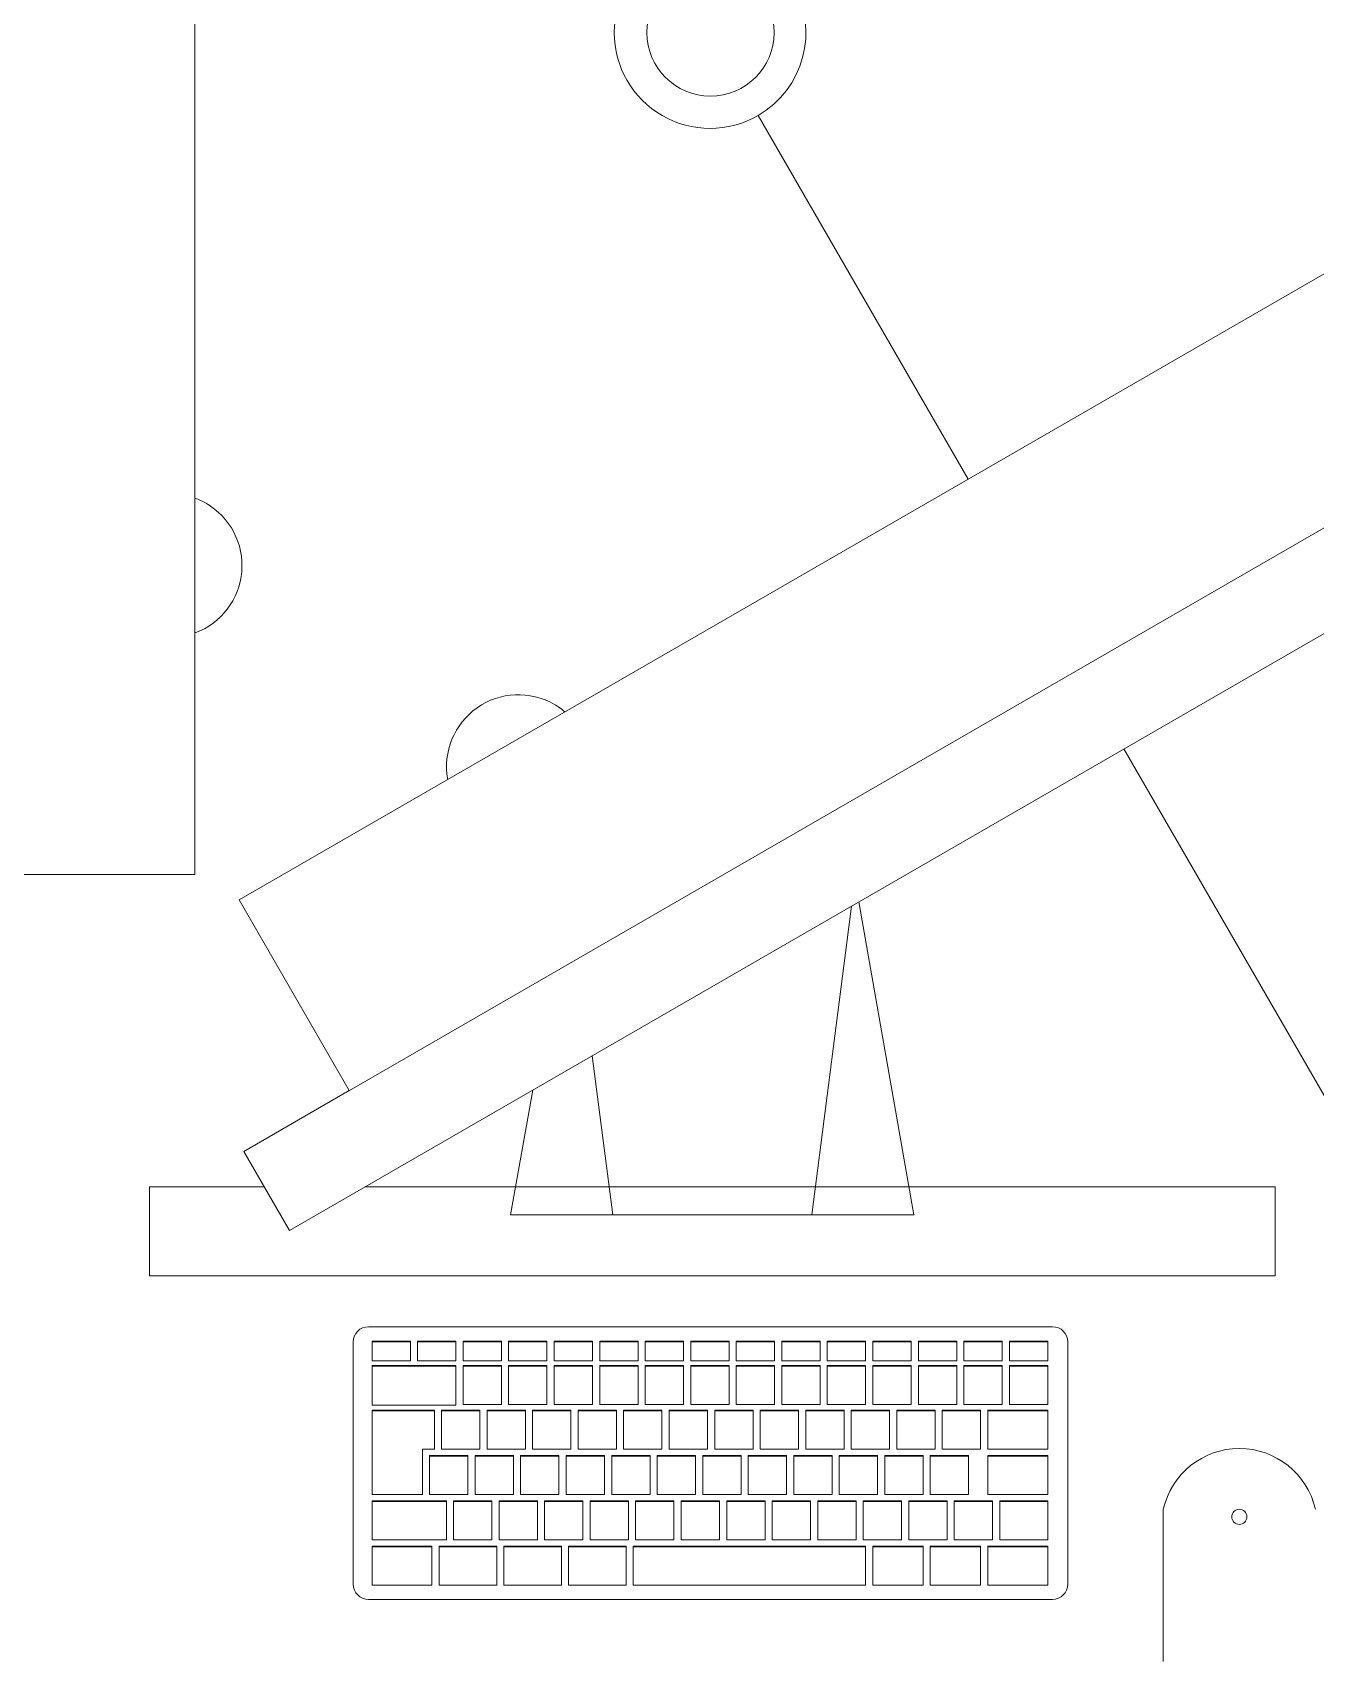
# Model space of a CAD drawing. Header units: millimetres. Extents: x 155927 to 326028, y -36033 to 97293.
# Drawn here: x 181858 to 182393, y 17322 to 18002 of the extents above; entities that cross this region are included whole.
import ezdxf

# ---------------------------------------------------------------- set-up
doc = ezdxf.new("R2010")
doc.units = ezdxf.units.MM
doc.header["$MEASUREMENT"] = 0
for name, color, linetype, lineweight in [('A-GENM', 8, 'CONTINUOUS', 9), ('E-ELEC-EQPM', 8, 'CONTINUOUS', 9), ('I-FURN', 8, 'CONTINUOUS', 9)]:
    doc.layers.add(name, color=color, linetype=linetype, lineweight=lineweight)

msp = doc.modelspace()

# ---------------------------------------------------------------- linework, layer by layer
at = {"layer": 'A-GENM'}
for p, q in [((181997.74, 17461.74), (182283.27, 17461.74)), ((181991.39, 17354.23), (181991.39, 17455.39)), ((181999.27, 17455.76), (182015.27, 17455.76)), ((181999.27, 17455.48), (181999.27, 17455.76)), ((182015.27, 17455.48), (181999.27, 17455.48)), ((181999.27, 17455.48), (181999.27, 17447.5)), ((182015.27, 17455.48), (182015.27, 17455.76)), ((182015.27, 17447.5), (182015.27, 17455.48)), ((182018.27, 17455.76), (182034.27, 17455.76)), ((182018.27, 17455.48), (182018.27, 17455.76)), ((182034.27, 17455.48), (182018.27, 17455.48)), ((182018.27, 17455.48), (182018.27, 17447.5)), ((182034.27, 17455.48), (182034.27, 17455.76)), ((182034.27, 17447.5), (182034.27, 17455.48)), ((182037.27, 17455.76), (182053.27, 17455.76)), ((182037.27, 17455.48), (182037.27, 17455.76)), ((182053.27, 17455.48), (182037.27, 17455.48)), ((182037.27, 17455.48), (182037.27, 17447.5)), ((182053.27, 17455.48), (182053.27, 17455.76)), ((182053.27, 17447.5), (182053.27, 17455.48)), ((182056.27, 17455.76), (182072.27, 17455.76)), ((182056.27, 17455.48), (182056.27, 17455.76)), ((182072.27, 17455.48), (182056.27, 17455.48)), ((182056.27, 17455.48), (182056.27, 17447.5)), ((182072.27, 17455.48), (182072.27, 17455.76)), ((182072.27, 17447.5), (182072.27, 17455.48)), ((182075.27, 17455.76), (182091.27, 17455.76)), ((182075.27, 17455.48), (182075.27, 17455.76)), ((182091.27, 17455.48), (182075.27, 17455.48)), ((182075.27, 17455.48), (182075.27, 17447.5)), ((182091.27, 17455.48), (182091.27, 17455.76)), ((182091.27, 17447.5), (182091.27, 17455.48)), ((182094.27, 17455.76), (182110.27, 17455.76)), ((182094.27, 17455.48), (182094.27, 17455.76)), ((182110.27, 17455.48), (182094.27, 17455.48)), ((182094.27, 17455.48), (182094.27, 17447.5)), ((182110.27, 17455.48), (182110.27, 17455.76)), ((182110.27, 17447.5), (182110.27, 17455.48)), ((182113.27, 17455.76), (182129.27, 17455.76)), ((182113.27, 17455.48), (182113.27, 17455.76)), ((182129.27, 17455.48), (182113.27, 17455.48)), ((182113.27, 17455.48), (182113.27, 17447.5)), ((182129.27, 17455.48), (182129.27, 17455.76)), ((182129.27, 17447.5), (182129.27, 17455.48)), ((182132.27, 17455.76), (182148.27, 17455.76)), ((182132.27, 17455.48), (182132.27, 17455.76)), ((182148.27, 17455.48), (182132.27, 17455.48)), ((182132.27, 17455.48), (182132.27, 17447.5)), ((182148.27, 17455.48), (182148.27, 17455.76)), ((182148.27, 17447.5), (182148.27, 17455.48)), ((182151.27, 17455.76), (182167.27, 17455.76)), ((182151.27, 17455.48), (182151.27, 17455.76)), ((182167.27, 17455.48), (182151.27, 17455.48)), ((182151.27, 17455.48), (182151.27, 17447.5)), ((182167.27, 17455.48), (182167.27, 17455.76)), ((182167.27, 17447.5), (182167.27, 17455.48)), ((182170.27, 17455.76), (182186.27, 17455.76)), ((182170.27, 17455.48), (182170.27, 17455.76)), ((182186.27, 17455.48), (182170.27, 17455.48)), ((182170.27, 17455.48), (182170.27, 17447.5)), ((182186.27, 17455.48), (182186.27, 17455.76)), ((182186.27, 17447.5), (182186.27, 17455.48)), ((182189.27, 17455.76), (182205.27, 17455.76)), ((182189.27, 17455.48), (182189.27, 17455.76)), ((182205.27, 17455.48), (182189.27, 17455.48)), ((182189.27, 17455.48), (182189.27, 17447.5)), ((182205.27, 17455.48), (182205.27, 17455.76)), ((182205.27, 17447.5), (182205.27, 17455.48)), ((182208.27, 17455.76), (182224.27, 17455.76)), ((182208.27, 17455.48), (182208.27, 17455.76)), ((182224.27, 17455.48), (182208.27, 17455.48)), ((182208.27, 17455.48), (182208.27, 17447.5)), ((182224.27, 17455.48), (182224.27, 17455.76)), ((182224.27, 17447.5), (182224.27, 17455.48)), ((182227.27, 17455.76), (182243.27, 17455.76)), ((182227.27, 17455.48), (182227.27, 17455.76)), ((182243.27, 17455.48), (182227.27, 17455.48)), ((182227.27, 17455.48), (182227.27, 17447.5)), ((182243.27, 17455.48), (182243.27, 17455.76)), ((182243.27, 17447.5), (182243.27, 17455.48)), ((182246.27, 17455.76), (182262.27, 17455.76)), ((182246.27, 17455.48), (182246.27, 17455.76)), ((182262.27, 17455.48), (182246.27, 17455.48)), ((182246.27, 17455.48), (182246.27, 17447.5)), ((182262.27, 17455.48), (182262.27, 17455.76)), ((182262.27, 17447.5), (182262.27, 17455.48)), ((182265.27, 17455.76), (182281.27, 17455.76)), ((182265.27, 17455.48), (182265.27, 17455.76)), ((182281.27, 17455.48), (182265.27, 17455.48)), ((182265.27, 17455.48), (182265.27, 17447.5)), ((182281.27, 17455.48), (182281.27, 17455.76)), ((182281.27, 17447.5), (182281.27, 17455.48)), ((182289.62, 17455.39), (182289.62, 17354.23)), ((181999.27, 17447.5), (182015.27, 17447.5)), ((181999.27, 17445.52), (182034.27, 17445.52)), ((181999.27, 17445.24), (181999.27, 17445.52)), ((182034.27, 17445.24), (181999.27, 17445.24)), ((181999.27, 17445.24), (181999.27, 17429)), ((182018.27, 17447.5), (182034.27, 17447.5)), ((182034.27, 17445.24), (182034.27, 17445.52)), ((182034.27, 17429), (182034.27, 17445.24)), ((182037.27, 17447.5), (182053.27, 17447.5)), ((182037.27, 17445.52), (182053.27, 17445.52)), ((182037.27, 17445.24), (182037.27, 17445.52)), ((182053.27, 17445.24), (182037.27, 17445.24)), ((182037.27, 17445.24), (182037.27, 17429.28)), ((182053.27, 17445.24), (182053.27, 17445.52)), ((182053.27, 17429.28), (182053.27, 17445.24)), ((182056.27, 17447.5), (182072.27, 17447.5)), ((182056.27, 17445.52), (182072.27, 17445.52)), ((182056.27, 17445.24), (182056.27, 17445.52)), ((182072.27, 17445.24), (182056.27, 17445.24)), ((182056.27, 17445.24), (182056.27, 17429.28)), ((182072.27, 17445.24), (182072.27, 17445.52)), ((182072.27, 17429.28), (182072.27, 17445.24)), ((182075.27, 17447.5), (182091.27, 17447.5)), ((182075.27, 17445.52), (182091.27, 17445.52)), ((182075.27, 17445.24), (182075.27, 17445.52)), ((182091.27, 17445.24), (182075.27, 17445.24)), ((182075.27, 17445.24), (182075.27, 17429.28)), ((182091.27, 17445.24), (182091.27, 17445.52)), ((182091.27, 17429.28), (182091.27, 17445.24)), ((182094.27, 17447.5), (182110.27, 17447.5)), ((182094.27, 17445.52), (182110.27, 17445.52)), ((182094.27, 17445.24), (182094.27, 17445.52)), ((182110.27, 17445.24), (182094.27, 17445.24)), ((182094.27, 17445.24), (182094.27, 17429.28)), ((182110.27, 17445.24), (182110.27, 17445.52)), ((182110.27, 17429.28), (182110.27, 17445.24)), ((182113.27, 17447.5), (182129.27, 17447.5)), ((182113.27, 17445.52), (182129.27, 17445.52)), ((182113.27, 17445.24), (182113.27, 17445.52)), ((182129.27, 17445.24), (182113.27, 17445.24)), ((182113.27, 17445.24), (182113.27, 17429.28)), ((182129.27, 17445.24), (182129.27, 17445.52)), ((182129.27, 17429.28), (182129.27, 17445.24)), ((182132.27, 17447.5), (182148.27, 17447.5)), ((182132.27, 17445.52), (182148.27, 17445.52)), ((182132.27, 17445.24), (182132.27, 17445.52)), ((182148.27, 17445.24), (182132.27, 17445.24)), ((182132.27, 17445.24), (182132.27, 17429.28)), ((182148.27, 17445.24), (182148.27, 17445.52)), ((182148.27, 17429.28), (182148.27, 17445.24)), ((182151.27, 17447.5), (182167.27, 17447.5)), ((182151.27, 17445.52), (182167.27, 17445.52)), ((182151.27, 17445.24), (182151.27, 17445.52)), ((182167.27, 17445.24), (182151.27, 17445.24)), ((182151.27, 17445.24), (182151.27, 17429.28)), ((182167.27, 17445.24), (182167.27, 17445.52)), ((182167.27, 17429.28), (182167.27, 17445.24)), ((182170.27, 17447.5), (182186.27, 17447.5)), ((182170.27, 17445.52), (182186.27, 17445.52)), ((182170.27, 17445.24), (182170.27, 17445.52)), ((182186.27, 17445.24), (182170.27, 17445.24)), ((182170.27, 17445.24), (182170.27, 17429.28)), ((182186.27, 17445.24), (182186.27, 17445.52)), ((182186.27, 17429.28), (182186.27, 17445.24)), ((182189.27, 17447.5), (182205.27, 17447.5)), ((182189.27, 17445.52), (182205.27, 17445.52)), ((182189.27, 17445.24), (182189.27, 17445.52)), ((182205.27, 17445.24), (182189.27, 17445.24)), ((182189.27, 17445.24), (182189.27, 17429.28)), ((182205.27, 17445.24), (182205.27, 17445.52)), ((182205.27, 17429.28), (182205.27, 17445.24)), ((182208.27, 17447.5), (182224.27, 17447.5)), ((182208.27, 17445.52), (182224.27, 17445.52)), ((182208.27, 17445.24), (182208.27, 17445.52)), ((182224.27, 17445.24), (182208.27, 17445.24)), ((182208.27, 17445.24), (182208.27, 17429.28)), ((182224.27, 17445.24), (182224.27, 17445.52)), ((182224.27, 17429.28), (182224.27, 17445.24)), ((182227.27, 17447.5), (182243.27, 17447.5)), ((182227.27, 17445.52), (182243.27, 17445.52)), ((182227.27, 17445.24), (182227.27, 17445.52)), ((182243.27, 17445.24), (182227.27, 17445.24)), ((182227.27, 17445.24), (182227.27, 17429.28)), ((182243.27, 17445.24), (182243.27, 17445.52)), ((182243.27, 17429.28), (182243.27, 17445.24)), ((182246.27, 17447.5), (182262.27, 17447.5)), ((182246.27, 17445.52), (182262.27, 17445.52)), ((182246.27, 17445.24), (182246.27, 17445.52)), ((182262.27, 17445.24), (182246.27, 17445.24)), ((182246.27, 17445.24), (182246.27, 17429.28)), ((182262.27, 17445.24), (182262.27, 17445.52)), ((182262.27, 17429.28), (182262.27, 17445.24)), ((182265.27, 17447.5), (182281.27, 17447.5)), ((182265.27, 17445.52), (182281.27, 17445.52)), ((182265.27, 17445.24), (182265.27, 17445.52)), ((182281.27, 17445.24), (182265.27, 17445.24)), ((182265.27, 17445.24), (182265.27, 17429.28)), ((182281.27, 17445.24), (182281.27, 17445.52)), ((182281.27, 17429.28), (182281.27, 17445.24)), ((181999.27, 17429), (182034.27, 17429)), ((182037.27, 17429.28), (182053.27, 17429.28)), ((182056.27, 17429.28), (182072.27, 17429.28)), ((182075.27, 17429.28), (182091.27, 17429.28)), ((182094.27, 17429.28), (182110.27, 17429.28)), ((182113.27, 17429.28), (182129.27, 17429.28)), ((182132.27, 17429.28), (182148.27, 17429.28)), ((182151.27, 17429.28), (182167.27, 17429.28)), ((182170.27, 17429.28), (182186.27, 17429.28)), ((182189.27, 17429.28), (182205.27, 17429.28)), ((182208.27, 17429.28), (182224.27, 17429.28)), ((182227.27, 17429.28), (182243.27, 17429.28)), ((182246.27, 17429.28), (182262.27, 17429.28)), ((182265.27, 17429.28), (182281.27, 17429.28)), ((181999.27, 17426.87), (182025.27, 17426.87)), ((181999.27, 17426.59), (181999.27, 17426.87)), ((182025.27, 17426.59), (181999.27, 17426.59)), ((181999.27, 17426.59), (181999.27, 17391.7)), ((182025.27, 17426.59), (182025.27, 17426.87)), ((182025.27, 17410.63), (182025.27, 17426.59)), ((182028.27, 17426.87), (182044.27, 17426.87)), ((182028.27, 17426.59), (182028.27, 17426.87)), ((182044.27, 17426.59), (182028.27, 17426.59)), ((182028.27, 17426.59), (182028.27, 17410.63)), ((182044.27, 17426.59), (182044.27, 17426.87)), ((182044.27, 17410.63), (182044.27, 17426.59)), ((182047.27, 17426.87), (182063.27, 17426.87)), ((182047.27, 17426.59), (182047.27, 17426.87)), ((182063.27, 17426.59), (182047.27, 17426.59)), ((182047.27, 17426.59), (182047.27, 17410.63)), ((182063.27, 17426.59), (182063.27, 17426.87)), ((182063.27, 17410.63), (182063.27, 17426.59)), ((182066.27, 17426.87), (182082.27, 17426.87)), ((182066.27, 17426.59), (182066.27, 17426.87)), ((182082.27, 17426.59), (182066.27, 17426.59)), ((182066.27, 17426.59), (182066.27, 17410.63)), ((182082.27, 17426.59), (182082.27, 17426.87)), ((182082.27, 17410.63), (182082.27, 17426.59)), ((182085.27, 17426.87), (182101.27, 17426.87)), ((182085.27, 17426.59), (182085.27, 17426.87)), ((182101.27, 17426.59), (182085.27, 17426.59)), ((182085.27, 17426.59), (182085.27, 17410.63)), ((182101.27, 17426.59), (182101.27, 17426.87)), ((182101.27, 17410.63), (182101.27, 17426.59)), ((182104.27, 17426.87), (182120.27, 17426.87)), ((182104.27, 17426.59), (182104.27, 17426.87)), ((182120.27, 17426.59), (182104.27, 17426.59)), ((182104.27, 17426.59), (182104.27, 17410.63)), ((182120.27, 17426.59), (182120.27, 17426.87)), ((182120.27, 17410.63), (182120.27, 17426.59)), ((182123.27, 17426.87), (182139.27, 17426.87)), ((182123.27, 17426.59), (182123.27, 17426.87)), ((182139.27, 17426.59), (182123.27, 17426.59)), ((182123.27, 17426.59), (182123.27, 17410.63)), ((182139.27, 17426.59), (182139.27, 17426.87)), ((182139.27, 17410.63), (182139.27, 17426.59)), ((182142.27, 17426.87), (182158.27, 17426.87)), ((182142.27, 17426.59), (182142.27, 17426.87)), ((182158.27, 17426.59), (182142.27, 17426.59)), ((182142.27, 17426.59), (182142.27, 17410.63)), ((182158.27, 17426.59), (182158.27, 17426.87)), ((182158.27, 17410.63), (182158.27, 17426.59)), ((182161.27, 17426.87), (182177.27, 17426.87)), ((182161.27, 17426.59), (182161.27, 17426.87)), ((182177.27, 17426.59), (182161.27, 17426.59)), ((182161.27, 17426.59), (182161.27, 17410.63)), ((182177.27, 17426.59), (182177.27, 17426.87)), ((182177.27, 17410.63), (182177.27, 17426.59)), ((182180.27, 17426.87), (182196.27, 17426.87)), ((182180.27, 17426.59), (182180.27, 17426.87)), ((182196.27, 17426.59), (182180.27, 17426.59)), ((182180.27, 17426.59), (182180.27, 17410.63)), ((182196.27, 17426.59), (182196.27, 17426.87)), ((182196.27, 17410.63), (182196.27, 17426.59)), ((182199.27, 17426.87), (182215.27, 17426.87)), ((182199.27, 17426.59), (182199.27, 17426.87)), ((182215.27, 17426.59), (182199.27, 17426.59)), ((182199.27, 17426.59), (182199.27, 17410.63)), ((182215.27, 17426.59), (182215.27, 17426.87)), ((182215.27, 17410.63), (182215.27, 17426.59)), ((182218.27, 17426.87), (182234.27, 17426.87)), ((182218.27, 17426.59), (182218.27, 17426.87)), ((182234.27, 17426.59), (182218.27, 17426.59)), ((182218.27, 17426.59), (182218.27, 17410.63)), ((182234.27, 17426.59), (182234.27, 17426.87)), ((182234.27, 17410.63), (182234.27, 17426.59)), ((182237.27, 17426.87), (182253.27, 17426.87)), ((182237.27, 17426.59), (182237.27, 17426.87)), ((182253.27, 17426.59), (182237.27, 17426.59)), ((182237.27, 17426.59), (182237.27, 17410.63)), ((182253.27, 17426.59), (182253.27, 17426.87)), ((182253.27, 17410.63), (182253.27, 17426.59)), ((182256.27, 17426.87), (182281.27, 17426.87)), ((182256.27, 17426.59), (182256.27, 17426.87)), ((182281.27, 17426.59), (182256.27, 17426.59)), ((182256.27, 17426.59), (182256.27, 17410.65)), ((182281.27, 17426.59), (182281.27, 17426.87)), ((182281.27, 17410.65), (182281.27, 17426.59)), ((182020.27, 17391.7), (182020.27, 17410.63)), ((182020.27, 17410.63), (182025.27, 17410.63)), ((182028.27, 17410.63), (182044.27, 17410.63)), ((182047.27, 17410.63), (182063.27, 17410.63)), ((182066.27, 17410.63), (182082.27, 17410.63)), ((182085.27, 17410.63), (182101.27, 17410.63)), ((182104.27, 17410.63), (182120.27, 17410.63)), ((182123.27, 17410.63), (182139.27, 17410.63)), ((182142.27, 17410.63), (182158.27, 17410.63)), ((182161.27, 17410.63), (182177.27, 17410.63)), ((182180.27, 17410.63), (182196.27, 17410.63)), ((182199.27, 17410.63), (182215.27, 17410.63)), ((182218.27, 17410.63), (182234.27, 17410.63)), ((182237.27, 17410.63), (182253.27, 17410.63)), ((182256.27, 17410.65), (182281.27, 17410.65)), ((182023.27, 17407.94), (182039.27, 17407.94)), ((182023.27, 17407.66), (182023.27, 17407.94)), ((182039.27, 17407.66), (182023.27, 17407.66)), ((182023.27, 17407.66), (182023.27, 17391.7)), ((182039.27, 17407.66), (182039.27, 17407.94)), ((182039.27, 17391.7), (182039.27, 17407.66)), ((182042.27, 17407.94), (182058.27, 17407.94)), ((182042.27, 17407.66), (182042.27, 17407.94)), ((182058.27, 17407.66), (182042.27, 17407.66)), ((182042.27, 17407.66), (182042.27, 17391.7)), ((182058.27, 17407.66), (182058.27, 17407.94)), ((182058.27, 17391.7), (182058.27, 17407.66)), ((182061.27, 17407.94), (182077.27, 17407.94)), ((182061.27, 17407.66), (182061.27, 17407.94)), ((182077.27, 17407.66), (182061.27, 17407.66)), ((182061.27, 17407.66), (182061.27, 17391.7)), ((182077.27, 17407.66), (182077.27, 17407.94)), ((182077.27, 17391.7), (182077.27, 17407.66)), ((182080.27, 17407.94), (182096.27, 17407.94)), ((182080.27, 17407.66), (182080.27, 17407.94)), ((182096.27, 17407.66), (182080.27, 17407.66)), ((182080.27, 17407.66), (182080.27, 17391.7)), ((182096.27, 17407.66), (182096.27, 17407.94)), ((182096.27, 17391.7), (182096.27, 17407.66)), ((182099.27, 17407.94), (182115.27, 17407.94)), ((182099.27, 17407.66), (182099.27, 17407.94)), ((182115.27, 17407.66), (182099.27, 17407.66)), ((182099.27, 17407.66), (182099.27, 17391.7)), ((182115.27, 17407.66), (182115.27, 17407.94)), ((182115.27, 17391.7), (182115.27, 17407.66)), ((182118.27, 17407.94), (182134.27, 17407.94)), ((182118.27, 17407.66), (182118.27, 17407.94)), ((182134.27, 17407.66), (182118.27, 17407.66)), ((182118.27, 17407.66), (182118.27, 17391.7)), ((182134.27, 17407.66), (182134.27, 17407.94)), ((182134.27, 17391.7), (182134.27, 17407.66)), ((182137.27, 17407.94), (182153.27, 17407.94)), ((182137.27, 17407.66), (182137.27, 17407.94)), ((182153.27, 17407.66), (182137.27, 17407.66)), ((182137.27, 17407.66), (182137.27, 17391.7)), ((182153.27, 17407.66), (182153.27, 17407.94)), ((182153.27, 17391.7), (182153.27, 17407.66)), ((182156.27, 17407.94), (182172.27, 17407.94)), ((182156.27, 17407.66), (182156.27, 17407.94)), ((182172.27, 17407.66), (182156.27, 17407.66)), ((182156.27, 17407.66), (182156.27, 17391.7)), ((182172.27, 17407.66), (182172.27, 17407.94)), ((182172.27, 17391.7), (182172.27, 17407.66)), ((182175.27, 17407.94), (182191.27, 17407.94)), ((182175.27, 17407.66), (182175.27, 17407.94)), ((182191.27, 17407.66), (182175.27, 17407.66)), ((182175.27, 17407.66), (182175.27, 17391.7)), ((182191.27, 17407.66), (182191.27, 17407.94)), ((182191.27, 17391.7), (182191.27, 17407.66)), ((182194.27, 17407.94), (182210.27, 17407.94)), ((182194.27, 17407.66), (182194.27, 17407.94)), ((182210.27, 17407.66), (182194.27, 17407.66)), ((182194.27, 17407.66), (182194.27, 17391.7)), ((182210.27, 17407.66), (182210.27, 17407.94)), ((182210.27, 17391.7), (182210.27, 17407.66)), ((182213.27, 17407.94), (182229.27, 17407.94)), ((182213.27, 17407.66), (182213.27, 17407.94)), ((182229.27, 17407.66), (182213.27, 17407.66)), ((182213.27, 17407.66), (182213.27, 17391.7)), ((182229.27, 17407.66), (182229.27, 17407.94)), ((182229.27, 17391.7), (182229.27, 17407.66)), ((182232.27, 17407.94), (182248.27, 17407.94)), ((182232.27, 17407.66), (182232.27, 17407.94)), ((182248.27, 17407.66), (182232.27, 17407.66)), ((182232.27, 17407.66), (182232.27, 17391.7)), ((182248.27, 17407.66), (182248.27, 17407.94)), ((182248.27, 17391.7), (182248.27, 17407.66)), ((182256.27, 17407.94), (182281.27, 17407.94)), ((182256.27, 17407.66), (182256.27, 17407.94)), ((182281.27, 17407.66), (182256.27, 17407.66)), ((182256.27, 17407.66), (182256.27, 17391.72)), ((182281.27, 17407.66), (182281.27, 17407.94)), ((182281.27, 17391.72), (182281.27, 17407.66)), ((181999.27, 17391.7), (182020.27, 17391.7)), ((181999.27, 17389.01), (182030.27, 17389.01)), ((181999.27, 17388.74), (181999.27, 17389.01)), ((182030.27, 17388.74), (181999.27, 17388.74)), ((181999.27, 17388.74), (181999.27, 17372.78)), ((182023.27, 17391.7), (182039.27, 17391.7)), ((182030.27, 17388.74), (182030.27, 17389.01)), ((182030.27, 17372.78), (182030.27, 17388.74)), ((182033.27, 17389.01), (182049.27, 17389.01)), ((182033.27, 17388.74), (182033.27, 17389.01)), ((182049.27, 17388.74), (182033.27, 17388.74)), ((182033.27, 17388.74), (182033.27, 17372.78)), ((182042.27, 17391.7), (182058.27, 17391.7)), ((182049.27, 17388.74), (182049.27, 17389.01)), ((182049.27, 17372.78), (182049.27, 17388.74)), ((182052.27, 17389.01), (182068.27, 17389.01)), ((182052.27, 17388.74), (182052.27, 17389.01)), ((182068.27, 17388.74), (182052.27, 17388.74)), ((182052.27, 17388.74), (182052.27, 17372.78)), ((182061.27, 17391.7), (182077.27, 17391.7)), ((182068.27, 17388.74), (182068.27, 17389.01)), ((182068.27, 17372.78), (182068.27, 17388.74)), ((182071.27, 17389.01), (182087.27, 17389.01)), ((182071.27, 17388.74), (182071.27, 17389.01)), ((182087.27, 17388.74), (182071.27, 17388.74)), ((182071.27, 17388.74), (182071.27, 17372.78)), ((182080.27, 17391.7), (182096.27, 17391.7)), ((182087.27, 17388.74), (182087.27, 17389.01)), ((182087.27, 17372.78), (182087.27, 17388.74)), ((182090.27, 17389.01), (182106.27, 17389.01)), ((182090.27, 17388.74), (182090.27, 17389.01)), ((182106.27, 17388.74), (182090.27, 17388.74)), ((182090.27, 17388.74), (182090.27, 17372.78)), ((182099.27, 17391.7), (182115.27, 17391.7)), ((182106.27, 17388.74), (182106.27, 17389.01)), ((182106.27, 17372.78), (182106.27, 17388.74)), ((182109.27, 17389.01), (182125.27, 17389.01)), ((182109.27, 17388.74), (182109.27, 17389.01)), ((182125.27, 17388.74), (182109.27, 17388.74)), ((182109.27, 17388.74), (182109.27, 17372.78)), ((182118.27, 17391.7), (182134.27, 17391.7)), ((182125.27, 17388.74), (182125.27, 17389.01)), ((182125.27, 17372.78), (182125.27, 17388.74)), ((182128.27, 17389.01), (182144.27, 17389.01)), ((182128.27, 17388.74), (182128.27, 17389.01)), ((182144.27, 17388.74), (182128.27, 17388.74)), ((182128.27, 17388.74), (182128.27, 17372.78)), ((182137.27, 17391.7), (182153.27, 17391.7)), ((182144.27, 17388.74), (182144.27, 17389.01)), ((182144.27, 17372.78), (182144.27, 17388.74)), ((182147.27, 17389.01), (182163.27, 17389.01)), ((182147.27, 17388.74), (182147.27, 17389.01)), ((182163.27, 17388.74), (182147.27, 17388.74)), ((182147.27, 17388.74), (182147.27, 17372.78)), ((182156.27, 17391.7), (182172.27, 17391.7)), ((182163.27, 17388.74), (182163.27, 17389.01)), ((182163.27, 17372.78), (182163.27, 17388.74)), ((182166.27, 17389.01), (182182.27, 17389.01)), ((182166.27, 17388.74), (182166.27, 17389.01)), ((182182.27, 17388.74), (182166.27, 17388.74)), ((182166.27, 17388.74), (182166.27, 17372.78)), ((182175.27, 17391.7), (182191.27, 17391.7)), ((182182.27, 17388.74), (182182.27, 17389.01)), ((182182.27, 17372.78), (182182.27, 17388.74)), ((182185.27, 17389.01), (182201.27, 17389.01)), ((182185.27, 17388.74), (182185.27, 17389.01)), ((182201.27, 17388.74), (182185.27, 17388.74)), ((182185.27, 17388.74), (182185.27, 17372.78)), ((182194.27, 17391.7), (182210.27, 17391.7)), ((182201.27, 17388.74), (182201.27, 17389.01)), ((182201.27, 17372.78), (182201.27, 17388.74)), ((182204.27, 17389.01), (182220.27, 17389.01)), ((182204.27, 17388.74), (182204.27, 17389.01)), ((182220.27, 17388.74), (182204.27, 17388.74)), ((182204.27, 17388.74), (182204.27, 17372.78)), ((182213.27, 17391.7), (182229.27, 17391.7)), ((182220.27, 17388.74), (182220.27, 17389.01)), ((182220.27, 17372.78), (182220.27, 17388.74)), ((182223.27, 17389.01), (182239.27, 17389.01)), ((182223.27, 17388.74), (182223.27, 17389.01)), ((182239.27, 17388.74), (182223.27, 17388.74)), ((182223.27, 17388.74), (182223.27, 17372.78)), ((182232.27, 17391.7), (182248.27, 17391.7)), ((182239.27, 17388.74), (182239.27, 17389.01)), ((182239.27, 17372.78), (182239.27, 17388.74)), ((182242.27, 17389.01), (182258.27, 17389.01)), ((182242.27, 17388.74), (182242.27, 17389.01)), ((182258.27, 17388.74), (182242.27, 17388.74)), ((182242.27, 17388.74), (182242.27, 17372.78)), ((182256.27, 17391.72), (182281.27, 17391.72)), ((182258.27, 17388.74), (182258.27, 17389.01)), ((182258.27, 17372.78), (182258.27, 17388.74)), ((182261.27, 17389.01), (182281.27, 17389.01)), ((182261.27, 17388.74), (182261.27, 17389.01)), ((182281.27, 17388.74), (182261.27, 17388.74)), ((182261.27, 17388.74), (182261.27, 17372.8)), ((182281.27, 17388.74), (182281.27, 17389.01)), ((182281.27, 17372.8), (182281.27, 17388.74)), ((182329.5, 17385.5), (182329.5, 17322)), ((181999.27, 17372.78), (182030.27, 17372.78)), ((181999.27, 17370.09), (182024.27, 17370.09)), ((181999.27, 17369.81), (181999.27, 17370.09)), ((182024.27, 17369.81), (181999.27, 17369.81)), ((181999.27, 17369.81), (181999.27, 17353.87)), ((182024.27, 17369.81), (182024.27, 17370.09)), ((182024.27, 17353.87), (182024.27, 17369.81)), ((182027.27, 17370.09), (182051.27, 17370.09)), ((182027.27, 17369.81), (182027.27, 17370.09)), ((182051.27, 17369.81), (182027.27, 17369.81)), ((182027.27, 17369.81), (182027.27, 17353.87)), ((182033.27, 17372.78), (182049.27, 17372.78)), ((182051.27, 17369.81), (182051.27, 17370.09)), ((182051.27, 17353.87), (182051.27, 17369.81)), ((182052.27, 17372.78), (182068.27, 17372.78)), ((182054.27, 17370.09), (182078.27, 17370.09)), ((182054.27, 17369.81), (182054.27, 17370.09)), ((182078.27, 17369.81), (182054.27, 17369.81)), ((182054.27, 17369.81), (182054.27, 17353.87)), ((182071.27, 17372.78), (182087.27, 17372.78)), ((182078.27, 17369.81), (182078.27, 17370.09)), ((182078.27, 17353.87), (182078.27, 17369.81)), ((182081.27, 17370.09), (182105.27, 17370.09)), ((182081.27, 17369.81), (182081.27, 17370.09)), ((182105.27, 17369.81), (182081.27, 17369.81)), ((182081.27, 17369.81), (182081.27, 17353.87)), ((182090.27, 17372.78), (182106.27, 17372.78)), ((182105.27, 17369.81), (182105.27, 17370.09)), ((182105.27, 17353.87), (182105.27, 17369.81)), ((182108.27, 17370.09), (182205.27, 17370.09)), ((182108.27, 17369.81), (182108.27, 17370.09)), ((182205.27, 17369.81), (182108.27, 17369.81)), ((182108.27, 17369.81), (182108.27, 17353.87)), ((182109.27, 17372.78), (182125.27, 17372.78)), ((182128.27, 17372.78), (182144.27, 17372.78)), ((182147.27, 17372.78), (182163.27, 17372.78)), ((182166.27, 17372.78), (182182.27, 17372.78)), ((182185.27, 17372.78), (182201.27, 17372.78)), ((182204.27, 17372.78), (182220.27, 17372.78)), ((182205.27, 17369.81), (182205.27, 17370.09)), ((182205.27, 17353.87), (182205.27, 17369.81)), ((182208.27, 17370.09), (182229.27, 17370.09)), ((182208.27, 17369.81), (182208.27, 17370.09)), ((182229.27, 17369.81), (182208.27, 17369.81)), ((182208.27, 17369.81), (182208.27, 17353.87)), ((182223.27, 17372.78), (182239.27, 17372.78)), ((182229.27, 17369.81), (182229.27, 17370.09)), ((182229.27, 17353.87), (182229.27, 17369.81)), ((182232.27, 17370.09), (182253.27, 17370.09)), ((182232.27, 17369.81), (182232.27, 17370.09)), ((182253.27, 17369.81), (182232.27, 17369.81)), ((182232.27, 17369.81), (182232.27, 17353.87)), ((182242.27, 17372.78), (182258.27, 17372.78)), ((182253.27, 17369.81), (182253.27, 17370.09)), ((182253.27, 17353.87), (182253.27, 17369.81)), ((182256.27, 17370.09), (182281.27, 17370.09)), ((182256.27, 17369.81), (182256.27, 17370.09)), ((182281.27, 17369.81), (182256.27, 17369.81)), ((182256.27, 17369.81), (182256.27, 17353.87)), ((182261.27, 17372.8), (182281.27, 17372.8)), ((182281.27, 17369.81), (182281.27, 17370.09)), ((182281.27, 17353.87), (182281.27, 17369.81)), ((181999.27, 17353.87), (182024.27, 17353.87)), ((182027.27, 17353.87), (182051.27, 17353.87)), ((182054.27, 17353.87), (182078.27, 17353.87)), ((182081.27, 17353.87), (182105.27, 17353.87)), ((182108.27, 17353.87), (182205.27, 17353.87)), ((182208.27, 17353.87), (182229.27, 17353.87)), ((182232.27, 17353.87), (182253.27, 17353.87)), ((182256.27, 17353.87), (182281.27, 17353.87)), ((182283.27, 17347.88), (181997.74, 17347.88))]:
    msp.add_line(p, q, dxfattribs=at)
for centre, radius, start, end in [((181997.74, 17455.39), 6.35, 90, 180), ((182283.27, 17455.39), 6.35, 0, 90), ((182361.25, 17378.36), 32.54, 12.68038, 167.31962), ((182361.25, 17382.35), 3.16, 0, 180), ((182361.25, 17382.35), 3.16, 180, 0), ((181997.74, 17354.23), 6.35, 180, 270), ((182283.27, 17354.23), 6.35, 270, 0)]:
    msp.add_arc(centre, radius, start, end, dxfattribs=at)
at = {"layer": 'E-ELEC-EQPM'}
for p, q in [((181925.28, 18348.95), (181925.28, 17650.55)), ((181925.28, 18348.95), (181925.28, 17650.55)), ((182548.6, 17989.08), (181943.77, 17639.88)), ((182548.6, 17989.08), (181943.77, 17639.88)), ((182638.55, 17934.89), (181945.73, 17534.89)), ((181964.78, 17501.89), (182657.6, 17901.89)), ((181964.78, 17501.89), (182657.6, 17901.89)), ((181925.28, 17650.55), (181833.38, 17650.55)), ((181925.28, 17650.55), (181833.38, 17650.55)), ((181943.77, 17639.88), (181989.72, 17560.29)), ((181943.77, 17639.88), (181989.72, 17560.29)), ((181989.72, 17560.29), (181945.73, 17534.89)), ((181945.73, 17534.89), (181964.78, 17501.89)), ((181945.73, 17534.89), (181964.78, 17501.89))]:
    msp.add_line(p, q, dxfattribs=at)
at = {"layer": 'I-FURN'}
for p, q in [((182248, 17815.53), (182160.34, 17967.36)), ((182160.34, 17967.36), (182248, 17815.53)), ((182715.36, 17006.09), (182313.01, 17702.95)), ((182313.01, 17702.95), (182715.36, 17006.09)), ((182182.82, 17508.43), (182199.3, 17637.3)), ((182225.41, 17508.43), (182202.37, 17639.07)), ((182099.68, 17508.43), (182091.19, 17574.88)), ((182066.29, 17560.5), (182057.09, 17508.43)), ((181906.3, 17520.12), (181906.3, 17483.03)), ((181906.3, 17520.12), (181954.26, 17520.12)), ((181996.34, 17520.12), (182376.2, 17520.12)), ((182376.2, 17520.12), (182376.2, 17483.03)), ((182057.09, 17508.43), (182225.41, 17508.43)), ((182376.2, 17483.03), (181906.3, 17483.03))]:
    msp.add_line(p, q, dxfattribs=at)
for centre, radius, start, end in [((182140.34, 18002), 40, 300.00141, 120.00141), ((182140.34, 18002), 40, 120.00141, 300.00141), ((182140.51, 18001.99), 26.51, 0, 180), ((182140.51, 18001.99), 26.51, 180, 0), ((181914.96, 17779.5), 30, 60.00282, 69.71478), ((181914.96, 17779.5), 30, 290.28516, 60.00282), ((182060.35, 17695.57), 30, 60.00282, 190.24537), ((182060.35, 17695.57), 30, 49.75455, 60.00282)]:
    msp.add_arc(centre, radius, start, end, dxfattribs=at)

doc.saveas('drawing.dxf')
